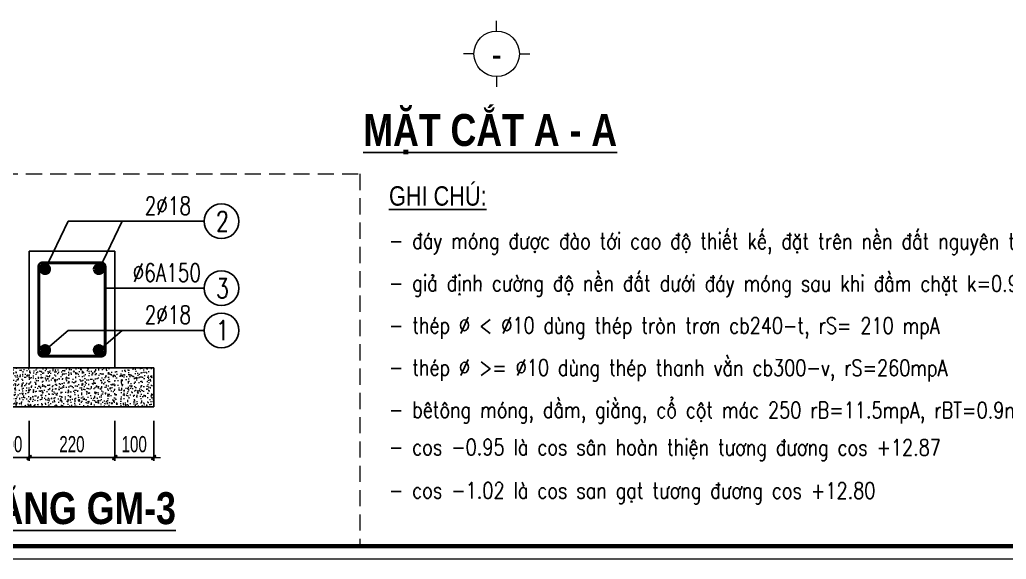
# Model space of a CAD drawing. Header units: millimetres. Extents: x -182770 to 489476, y -561170 to -280028.
# Drawn here: x -43310 to -35704, y -527439 to -523278 of the extents above; entities that cross this region are included whole.
import ezdxf
from ezdxf.enums import TextEntityAlignment as Align

# ---------------------------------------------------------------- set-up
doc = ezdxf.new("R2010")
doc.units = ezdxf.units.MM
doc.header["$MEASUREMENT"] = 0
doc.header["$PDMODE"] = 32
doc.linetypes.add('HIDDEN', pattern=[0.375, 0.25, -0.125])
doc.layers.get('Defpoints').update_dxf_attribs({"color": 1})
for name, color, linetype, lineweight in [('Khungten_LCDI', 7, 'Continuous', 5), ('LC Dim', 8, 'Continuous', 18), ('LC Hatch', 252, 'Continuous', 9), ('LC ISO', 153, 'Continuous', 13), ('LC MANH DUT', 35, 'HIDDEN', 5), ('LC Net dam2', 6, 'Continuous', 40), ('LC Net dam3', 1, 'Continuous', 60), ('LC Net manh', 133, 'Continuous', 5), ('LC Net thay', 63, 'Continuous', 25), ('LC Text1', 3, 'Continuous', 20), ('LC Text2', 7, 'Continuous', 25)]:
    doc.layers.add(name, color=color, linetype=linetype, lineweight=lineweight)
doc.styles.add('HOATBIF', font='hoatbif.shx', dxfattribs={"width": 0.7})
doc.styles.add('Khungten', font='VHAVAN.TTF', dxfattribs={"width": 0.9, "height": 5000})
doc.styles.add('LC 1', font='VHAVANB.TTF')
doc.styles.add('LC 3', font='vnsimli.shx', dxfattribs={"width": 0.75})
doc.styles.add('LC3', font='VHARIALB.TTF', dxfattribs={"width": 0.8})
doc.styles.add('T2', font='VHARIAL.TTF', dxfattribs={"width": 0.8})
doc.styles.add('Title', font='VHBLACK.TTF', dxfattribs={"width": 0.8})
doc.dimstyles.new('1-100(1-50)', dxfattribs={"dimscale": 50, "dimtxt": 2.5, "dimasz": 0.35, "dimexe": 0.5, "dimexo": 0, "dimgap": 0.8, "dimtad": 1, "dimdec": 0, "dimzin": 0, "dimdsep": 46, "dimtxsty": 'HOATBIF', "dimblk1": 'DOT', "dimblk2": 'DOT', "dimsah": 1, "dimcen": -1, "dimdle": 1, "dimclrd": 256, "dimclre": 256, "dimclrt": 4, "dimadec": 3, "dimazin": 2, "dimtfac": 0.333333, "dimtdec": 0, "dimtix": 1, "dimtmove": 2, "dimatfit": 3, "dimldrblk": 'DOT', "dimfxl": 1, "dimtvp": 0.833333, "dimtolj": 1, "dimtzin": 0, "dimarcsym": 0})

# ---------------------------------------------------------------- blocks, each defined once
blk = doc.blocks.new('theptron1')
at = {"layer": 'LC Net dam3'}
for p, q in [((-0.5, 0), (0.5, 0)), ((-0.35, 0.35), (0.35, -0.35)), ((0.35, 0.35), (-0.35, -0.35)), ((0, 0.5), (0, -0.5))]:
    blk.add_line(p, q, dxfattribs=at)
blk.add_circle((0, 0), 0.5, dxfattribs=at)
blk = doc.blocks.new('DOT')
at = {"layer": 'LC Dim'}
blk.add_line((-3, 0), (3, 0), dxfattribs=at)
at = {"layer": 'LC Dim', "color": 4}
blk.add_line((-1, -1), (1, 1), dxfattribs=at)
blk.add_lwpolyline([(0.5, 1), (-1, -0.5), (-0.5, -1), (1, 0.5)], close=True, dxfattribs=at)
blk = doc.blocks.new('*D685')
at = {"layer": 'Defpoints', "color": 0, "ltscale": 2, "transparency": 16777216}
for p in [(-43537, -526371.4), (-43237, -526371.4), (-43237, -526654.3)]:
    blk.add_point(p, dxfattribs=at)
at = {"layer": 'LC Dim', "lineweight": -2, "ltscale": 2, "transparency": 16777216}
for p, q in [((-43537, -526371.4), (-43537, -526679.3)), ((-43237, -526371.4), (-43237, -526679.3)), ((-43519.5, -526654.3), (-43254.5, -526654.3))]:
    blk.add_line(p, q, dxfattribs=at)
at = {"layer": 'LC Dim', "lineweight": -2, "ltscale": 2, "transparency": 16777216, "xscale": 17.5, "yscale": 17.5, "zscale": 17.5, "rotation": 180}
blk.add_blockref('DOT', (-43537, -526654.3), dxfattribs=at)
at = {"layer": 'LC Dim', "lineweight": -2, "ltscale": 2, "transparency": 16777216, "xscale": 17.5, "yscale": 17.5, "zscale": 17.5}
blk.add_blockref('DOT', (-43237, -526654.3), dxfattribs=at)
at = {"layer": 'LC Dim', "color": 4, "ltscale": 2, "transparency": 16777216, "insert": (-43387, -526551.8), "char_height": 125, "attachment_point": 5, "style": 'HOATBIF'}
blk.add_mtext('\\A1;100', dxfattribs=at)
blk = doc.blocks.new('_Dot')
at = {"color": 0, "linetype": 'ByBlock', "lineweight": -2}
blk.add_line((-0.5, 0), (-1, 0), dxfattribs=at)
at = {"color": 0, "linetype": 'ByBlock', "const_width": 0.5}
blk.add_lwpolyline([(-0.25, 0, 1), (0.25, 0, 1)], format="xyb", close=True, dxfattribs=at)
blk = doc.blocks.new('*D686')
at = {"layer": 'Defpoints', "color": 0, "ltscale": 2, "transparency": 16777216}
for p in [(-43237, -526371.4), (-42577, -526371.4), (-42577, -526654.3)]:
    blk.add_point(p, dxfattribs=at)
at = {"layer": 'LC Dim', "lineweight": -2, "ltscale": 2, "transparency": 16777216}
for p, q in [((-43237, -526371.4), (-43237, -526679.3)), ((-42577, -526371.4), (-42577, -526679.3)), ((-43219.5, -526654.3), (-42594.5, -526654.3))]:
    blk.add_line(p, q, dxfattribs=at)
at = {"layer": 'LC Dim', "lineweight": -2, "ltscale": 2, "transparency": 16777216, "xscale": 17.5, "yscale": 17.5, "zscale": 17.5, "rotation": 180}
blk.add_blockref('DOT', (-43237, -526654.3), dxfattribs=at)
at = {"layer": 'LC Dim', "lineweight": -2, "ltscale": 2, "transparency": 16777216, "xscale": 17.5, "yscale": 17.5, "zscale": 17.5}
blk.add_blockref('DOT', (-42577, -526654.3), dxfattribs=at)
at = {"layer": 'LC Dim', "color": 4, "ltscale": 2, "transparency": 16777216, "insert": (-42907, -526551.8), "char_height": 125, "attachment_point": 5, "style": 'HOATBIF'}
blk.add_mtext('\\A1;220', dxfattribs=at)
blk = doc.blocks.new('*D687')
at = {"layer": 'Defpoints', "color": 0, "ltscale": 2, "transparency": 16777216}
for p in [(-42577, -526371.4), (-42277, -526371.4), (-42277, -526654.3)]:
    blk.add_point(p, dxfattribs=at)
at = {"layer": 'LC Dim', "lineweight": -2, "ltscale": 2, "transparency": 16777216}
for p, q in [((-42577, -526371.4), (-42577, -526679.3)), ((-42277, -526371.4), (-42277, -526679.3)), ((-42559.5, -526654.3), (-42294.5, -526654.3))]:
    blk.add_line(p, q, dxfattribs=at)
at = {"layer": 'LC Dim', "lineweight": -2, "ltscale": 2, "transparency": 16777216, "xscale": 17.5, "yscale": 17.5, "zscale": 17.5, "rotation": 180}
blk.add_blockref('DOT', (-42577, -526654.3), dxfattribs=at)
at = {"layer": 'LC Dim', "lineweight": -2, "ltscale": 2, "transparency": 16777216, "xscale": 17.5, "yscale": 17.5, "zscale": 17.5}
blk.add_blockref('DOT', (-42277, -526654.3), dxfattribs=at)
at = {"layer": 'LC Dim', "color": 4, "ltscale": 2, "transparency": 16777216, "insert": (-42427, -526551.8), "char_height": 125, "attachment_point": 5, "style": 'HOATBIF'}
blk.add_mtext('\\A1;100', dxfattribs=at)
blk = doc.blocks.new('TIEUDE1')
at = {"layer": 'LC Text2', "color": 7, "style": 'LC 1'}
blk.add_attdef('TIªU§Ò', text='', height=5, dxfattribs=at).set_placement((0, 0), align=Align.BOTTOM_CENTER)
blk.add_attdef('TL', text='', height=3, dxfattribs=at).set_placement((0, -2), align=Align.TOP_CENTER)
blk = doc.blocks.new('lcdi fix')
at = {"layer": 'Defpoints', "lineweight": 0}
blk.add_lwpolyline([(-1200, -14850), (-1200, 14850), (40800, 14850), (40800, -14850)], close=True, dxfattribs=at)
at = {"layer": 'Khungten_LCDI', "color": 5, "lineweight": 60}
blk.add_lwpolyline([(0, -14650), (0, 14650), (40600, 14650), (40600, -14650)], close=True, dxfattribs=at)
at = {"color": 7, "style": 'Khungten', "width": 0.8}
for tag, p in [('REVISION', (39499, -10746)), ('NGAYHT', (39546, -11609))]:
    blk.add_attdef(tag, text='', height=200, dxfattribs=at).set_placement(p, align=Align.CENTER)
at = {"layer": 'LC Text1', "color": 3, "style": 'LC 1', "width": 1.834006}
for tag, p, p2 in [('TENBANVE1', (36913, -8886), (40339, -8886)), ('TENBANVE2', (36913, -9562), (40339, -9562))]:
    blk.add_attdef(tag, text='', height=250, dxfattribs=at).set_placement(p, p2, align=Align.FIT)
at = {"layer": 'LC Text1', "style": 'Title', "width": 0.7}
blk.add_attdef('SOBANVE', text='', height=250, dxfattribs=at).set_placement((39562, -13896), align=Align.CENTER)
blk = doc.blocks.new('TTRUC')
at = {"layer": 'LC ISO'}
for p, q in [((0, 6.95), (0, 10.13)), ((-6.95, 0), (-10.13, 0)), ((6.95, 0), (10.13, 0)), ((0, -6.95), (0, -10.13))]:
    blk.add_line(p, q, dxfattribs=at)
at = {"layer": 'LC Net manh'}
blk.add_circle((0, 0), 6.95, dxfattribs=at)

msp = doc.modelspace()

# ---------------------------------------------------------------- hatches: boundary and pattern name
at = {"layer": 'LC Hatch'}
h = msp.add_hatch(dxfattribs=at)
h.set_pattern_fill('AR-CONC', color=256, scale=10)
h.set_pattern_definition([(50, (-217093.2, -601926.537), (71.726018, -6.275213), [7.5, -82.5]), (355, (-217093.2, -601926.54), (-13.875133, 75.219213), [6, -66]), (100.4514, (-217087.22, -601927.06), (57.850938, 68.943954), [6.37402, -70.11421]), (46.1842, (-217093.2, -601906.54), (106.724105, -16.5519), [11.25, -123.75]), (96.6356, (-217084.3, -601907.92), (93.46627, 97.411787), [9.56103, -105.1713]), (351.1842, (-217093.2, -601906.54), (93.466195, 97.41186), [9, -99]), (21, (-217083.2, -601911.537), (59.690705, -40.261889), [7.5, -82.5]), (326, (-217083.2, -601911.54), (24.331533, 72.515005), [6, -66]), (71.4514, (-217078.224, -601914.89), (84.022263, 32.25305), [6.37402, -70.11421]), (37.5, (-217093.198, -601926.537), (1.2159855, 33.2893854), [0, -65.2, 0, -67, 0, -66.25]), (7.5, (-217093.2, -601926.537), (26.306954, 39.441171), [0, -38.2, 0, -63.7, 0, -25.25]), (327.5, (-217115.498, -601926.537), (53.3822436, -2.255487), [0, -25, 0, -78, 0, -103.5]), (317.5, (-217125.5, -601926.537), (58.318617, 10.010498), [0, -32.5, 0, -51.8, 0, -73.5])])
h.paths.add_polyline_path([(-42277, -526262.9), (-42277, -525962.9), (-43537, -525962.9), (-43537, -526262.9)])

# ---------------------------------------------------------------- linework, layer by layer
at = {"layer": 'LC MANH DUT', "ltscale": 500}
for p, q in [((-49449.6, -524467.4), (-40688.3, -524467.4)), ((-40688.3, -524467.4), (-40688.3, -527338.8))]:
    msp.add_line(p, q, dxfattribs=at)
at = {"layer": 'LC Net dam2'}
msp.add_lwpolyline([(-43162, -525842.9), (-43162, -525182.9, -0.414214), (-43132, -525152.9), (-42682, -525152.9, -0.414214), (-42652, -525182.9), (-42652, -525842.9, -0.414214), (-42682, -525872.9), (-43132, -525872.9, -0.414214)], format="xyb", close=True, dxfattribs=at)
at = {"layer": 'LC Net thay'}
for points in [[(-43237, -525062.9), (-42577, -525062.9), (-42577, -525962.9), (-43237, -525962.9)], [(-43537, -525962.9), (-42277, -525962.9), (-42277, -526262.9), (-43537, -526262.9)]]:
    msp.add_lwpolyline(points, close=True, dxfattribs=at)
at = {"layer": 'LC Text2', "ltscale": 100}
for centre in [(-41754.2, -524832.3), (-41754.2, -525348.7), (-41754.2, -525673.4)]:
    msp.add_circle(centre, 133.8, dxfattribs=at)

# ---------------------------------------------------------------- block references
at = {"layer": 'LC Dim'}
for p, xscale, yscale, zscale in [((-43114, -525200.9), 59.9999999997404, 59.9999999997404, 59.9999999997404), ((-42700, -525200.9), -59.9999999997404, 59.99999999969209, 59.99999999965753)]:
    msp.add_blockref('theptron1', p, dxfattribs=dict(at, xscale=xscale, yscale=yscale, zscale=zscale))
at = {"layer": 'LC Dim', "rotation": 180}
for p, xscale, yscale, zscale in [((-43114, -525824.9), -59.9999999997404, 59.99999999969209, 59.99999999965753), ((-42700, -525824.9), 59.9999999997404, 59.9999999997404, 59.9999999997404)]:
    msp.add_blockref('theptron1', p, dxfattribs=dict(at, xscale=xscale, yscale=yscale, zscale=zscale))
at = {"layer": 'LC ISO', "xscale": 25.19610424696835, "yscale": 25.19610424696835, "zscale": 25.19610424696835}
msp.add_blockref('TTRUC', (-39632.8, -523540.6), dxfattribs=at)
at = {"layer": 'LC Net thay', "xscale": 0.5000000000000013, "yscale": 0.5000000000000013, "zscale": 0.5000000000000013}
msp.add_blockref('lcdi fix', (-49449.6, -520013.8), dxfattribs=at)
at = {"layer": 'LC Text2'}
ref = msp.add_blockref('TIEUDE1', (-39682.6, -524325.3), dxfattribs=dict(at, xscale=50.00000000009664, yscale=50.00000000009664, zscale=50.00000000009664))
ref.add_attrib('TIªU§Ò', '%%UmÆt c¾t A - A', dxfattribs={"color": 7, "height": 246.221, "style": 'LC3', "width": 0.8}).set_placement((-39682.6, -524325.3), align=Align.BOTTOM_CENTER)
ref = msp.add_blockref('TIEUDE1', (-42938.6, -527241.4), dxfattribs=dict(at, xscale=50.00000000009664, yscale=50.00000000009664, zscale=50.00000000009664))
ref.add_attrib('TIªU§Ò', '%%Ugi»ng gm-3', dxfattribs={"color": 7, "height": 246.221, "style": 'LC3', "width": 0.8}).set_placement((-42938.6, -527241.4), align=Align.BOTTOM_CENTER)

# ---------------------------------------------------------------- texts
at = {"layer": 'LC Text1', "ltscale": 0.2, "style": 'LC 1', "width": 0.9}
msp.add_text('-', height=197.3, dxfattribs=at).set_placement((-39632.8, -523701.1), align=Align.BOTTOM_CENTER)
at = {"layer": 'LC Text1', "color": 3, "style": 'LC 3', "width": 0.8}
for s, p in [('- ®¸y mãng ®\xadîc ®µo tíi cao ®é thiÕt kÕ, ®Æt trªn nÒn ®Êt nguyªn thæ (líp ®Êt tèt), ®Çm chÆt k=0.95', (-40463.3, -525044.9)), ('- gi¶ ®Þnh c\xadêng ®é nÒn ®Êt d\xadíi ®¸y mãng sau khi ®Çm chÆt k=0.95 ®¹t r=1,5 kg/cm2', (-40463.3, -525370.6)), ('- thÐp %%C < %%C10 dïng thÐp trßn tr¬n cb240-t, rS= 210 mpA', (-40463.3, -525696.2)), ('- thÐp %%C >= %%C10 dïng thÐp thanh v»n cb300-v, rS=260mpA', (-40463.3, -526021.9)), ('- bªt«ng mãng, dÇm, gi»ng, cæ cét m¸c 250 rB=11.5mpA, rBT=0.9mpA, ®¸ 1X2', (-40463.3, -526347.6)), ('- cos -0.95 lµ cos s©n hoµn thiÖn t\xad¬ng ®\xad¬ng cos +12.87', (-40463.3, -526635.5)), ('- cos -1.02 lµ cos san g¹t t\xad¬ng ®\xad¬ng cos +12.80', (-40463.3, -526969))]:
    msp.add_text(s, height=125, rotation=359.95192, dxfattribs=at).set_placement(p)
at = {"layer": 'LC Text2', "style": 'T2', "width": 0.8}
msp.add_text('%%Ughi chó:', height=149.56, dxfattribs=at).set_placement((-40462.8, -524711.6))
at = {"layer": 'LC Text2', "linetype": 'ByBlock', "style": 'LC 3', "width": 0.75}
for s, p in [('2%%C18', (-42346.2, -524781.4)), ('%%C6A150', (-42439.2, -525297.9)), ('2%%C18', (-42346.2, -525622.5))]:
    msp.add_text(s, height=138.89, dxfattribs=at).set_placement(p)
at = {"layer": 'LC Text2', "ltscale": 100, "style": 'LC 3', "width": 0.75}
for s, p in [('2', (-41746.6, -524832.3)), ('3', (-41746.6, -525348.7)), ('1', (-41746.6, -525673.4))]:
    msp.add_text(s, height=152.8, dxfattribs=at).set_placement(p, align=Align.MIDDLE_CENTER)

# ---------------------------------------------------------------- dimensions: what is measured, and where the dimension line sits
at = {"layer": 'LC Dim', "ltscale": 2}
for base, p1, p2, picture, middle in [((-43237, -526654.3), (-43537, -526371.4), (-43237, -526371.4), '*D685', (-43387, -526551.8)), ((-42577, -526654.3), (-43237, -526371.4), (-42577, -526371.4), '*D686', (-42907, -526551.8)), ((-42277, -526654.3), (-42577, -526371.4), (-42277, -526371.4), '*D687', (-42427, -526551.8))]:
    dim = msp.add_linear_dim(base=base, p1=p1, p2=p2, dimstyle='1-100(1-50)', override={"dimlfac": 0.333333}, dxfattribs=at)
    dim.commit()
    dim.dimension.update_dxf_attribs({"geometry": picture, "text_midpoint": middle})

# ---------------------------------------------------------------- leaders
for points in [[(-43114, -525200.9), (-42936.6, -524832.3), (-41886.8, -524832.3)], [(-42697.6, -525200.9), (-42520.2, -524832.3), (-41886.8, -524832.3)], [(-42652, -525348.7), (-41887.9, -525348.7)], [(-43114, -525824.9), (-42936.6, -525673.4), (-41893.1, -525673.4)], [(-42697.6, -525824.9), (-42520.2, -525673.4), (-41893.1, -525673.4)]]:
    msp.add_leader(points, dimstyle='1-100(1-50)', override={"dimlfac": 0.333333}, dxfattribs=at)

doc.saveas('drawing.dxf')
